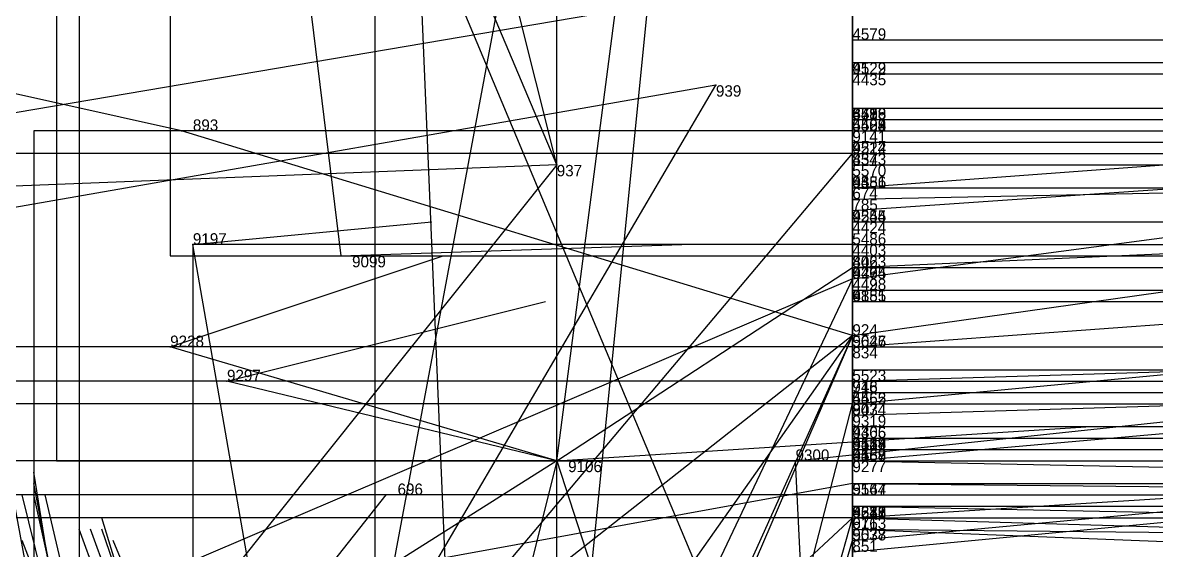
# Model space of a CAD drawing. Extents: x -0.07 to 1.1, y -0.07 to 1.1.
# Drawn here: x 0.927 to 1.0267, y 0.0921 to 0.1385 of the extents above; entities that cross this region are included whole.
import ezdxf

# ---------------------------------------------------------------- set-up
doc = ezdxf.new("R2010")
doc.units = 0
for name, color, linetype in [('Clients', 3, 'CONTINUOUS'), ('Facilities', 3, 'CONTINUOUS'), ('Facilities_lines', 3, 'CONTINUOUS'), ('Min_max_boxes', 1, 'CONTINUOUS'), ('Normals', 1, 'CONTINUOUS'), ('Source_points', 5, 'CONTINUOUS'), ('Text', 3, 'CONTINUOUS')]:
    doc.layers.add(name, color=color, linetype=linetype)

msp = doc.modelspace()

# ---------------------------------------------------------------- linework, layer by layer
at = {"layer": 'Clients', "color": 5}
for p in [(0.988, 0.133), (0.941, 0.129), (1, 0.127, 0.103), (1, 0.124, 0.046), (1, 0.122, 0.986), (0.942, 0.119, 1), (0.955, 0.118, 1), (1, 0.117, 0.982), (0.94, 0.11, 1), (1, 0.11, 0.94), (0.945, 0.107, 1), (1, 0.107, 0.054), (1, 0.105, 0.947), (1, 0.104, 0.066), (0.995, 0.1, 1), (1, 0.1, 0.984), (1, 0.1, 0.837), (0.959, 0.097), (1, 0.096, 0.118), (1, 0.095, 0.055), (1, 0.095, 0.369), (1, 0.095, 0.777), (1, 0.095, 0.94), (1, 0.094, 0.203), (1, 0.093, 0.952)]:
    msp.add_point(p, dxfattribs=at)
at = {"layer": 'Facilities', "color": 3}
for p in [(1, 0.137, 0.489), (1, 0.135, 0.761), (1, 0.134, 0.372), (1, 0.134, 0.267), (1, 0.131, 0.203), (1, 0.131, 0.173), (1, 0.131, 0.509), (1, 0.131, 0.58), (1, 0.13, 0.47), (1, 0.13, 0.342), (1, 0.13, 0.474), (1, 0.129, 0.452), (1, 0.129, 0.488), (1, 0.129, 0.644), (1, 0.128, 0.841), (1, 0.128, 0.764), (1, 0.127, 0.475), (1, 0.127, 0.433), (0.974, 0.126), (1, 0.126, 0.639), (1, 0.124, 0.196), (1, 0.124, 0.472), (1, 0.124, 0.6), (1, 0.123, 0.086), (1, 0.121, 0.328), (1, 0.121, 0.298), (1, 0.119, 0.258), (1, 0.119, 0.64), (1, 0.118, 0.323), (1, 0.117, 0.233), (1, 0.117, 0.373), (1, 0.117, 0.542), (1, 0.116, 0.023), (1, 0.115, 0.264), (1, 0.115, 0.417), (1, 0.115, 0.819), (1, 0.114, 0.233), (1, 0.114, 0.361), (1, 0.111, 0.01), (1, 0.11, 0.14), (1, 0.11, 0.58), (1, 0.108, 0.689), (1, 0.107, 0.109), (1, 0.106, 0.748), (1, 0.105, 0.473), (1, 0.103, 0.354), (1, 0.103, 0.898), (1, 0.103, 0.777), (1, 0.102, 0.881), (1, 0.101, 0.484), (1, 0.101, 0.336), (1, 0.101, 0.346), (1, 0.101, 0.636), (0.974, 0.1, 1), (1, 0.1, 0.558), (1, 0.098, 0.059), (1, 0.098, 0.751), (1, 0.097, 0.658), (1, 0.096, 0.415), (1, 0.095, 0.528), (1, 0.095, 0.719), (1, 0.094, 0.721)]:
    msp.add_point(p, dxfattribs=at)
at = {"layer": 'Facilities_lines', "color": 3}
for p, q in [((0.974, 0.1, 1), (1, 0.299, 0.977)), ((1, 0.253, 0.915), (1, 0.1, 0.837)), ((1, 0.116, 0.023), (1, 0.238, 0.024)), ((1, 0.073, 0.887), (1, 0.222, 0.945)), ((1, 0.058, 0.038), (1, 0.219, 0.047)), ((0.968, 0, 0.012), (0.959, 0.215)), ((1, 0.058, 0.038), (0.938, 0.206)), ((0.974, 0.126), (0.956, 0.198)), ((0.946, 0.192, 1), (0.955, 0.118, 1)), ((1, 0.116, 0.023), (1, 0.191, 0.044)), ((0.974, 0.126), (0.95, 0.183)), ((0.958, 0.082), (0.972, 0.157)), ((1, 0.146, 0.95), (1, 0.068, 0.844)), ((1, 0.146, 0.95), (1, 0.032, 0.898)), ((1, 0.146, 0.95), (1, 0.122, 0.986)), ((1, 0.146, 0.925), (1, 0.062, 0.969)), ((1, 0.146, 0.925), (1, 0.069, 0.909)), ((1, 0.146, 0.925), (1, 0.074, 0.814)), ((0.968, 0, 0.012), (0.982, 0.14)), ((0.958, 0.082), (0.988, 0.133)), ((1, 0.111, 0.01), (0.941, 0.129)), ((0.893, 0, 0.085), (1, 0.127, 0.103)), ((0.974, 0.126), (0.906, 0.041)), ((1, 0.058, 0.038), (1, 0.124, 0.046)), ((0.957, 0.033, 1), (0.942, 0.119, 1)), ((0.974, 0.1, 1), (1, 0.117, 0.982)), ((1, 0.116, 0.023), (0.89, 0.069)), ((1, 0.116, 0.023), (0.964, 0.04)), ((1, 0.116, 0.023), (1, 0.039, 0.141)), ((1, 0.111, 0.01), (0.928, 0.009)), ((1, 0.111, 0.01), (0.944, 0.067)), ((1, 0.111, 0.01), (0.95, 0, 0.024)), ((1, 0.111, 0.01), (0.981, 0.067)), ((1, 0.111, 0.01), (1, 0.053, 0.027)), ((1, 0.111, 0.01), (1, 0.027, 0.005)), ((1, 0.111, 0.01), (1, 0.019, 0.134)), ((0.974, 0.1, 1), (0.94, 0.11, 1)), ((1, 0.006, 0.973), (1, 0.11, 0.94)), ((0.974, 0.1, 1), (0.945, 0.107, 1)), ((1, 0.098, 0.059), (1, 0.107, 0.054)), ((0.973, 0, 0.99), (1, 0.105, 0.947)), ((1, 0.098, 0.059), (1, 0.104, 0.066)), ((0.974, 0.1, 1), (0.898, 0.052, 1)), ((0.974, 0.1, 1), (0.956, 0.028, 1)), ((0.974, 0.1, 1), (1, 0.02, 0.909)), ((1, 0, 0.993), (0.995, 0.1, 1)), ((1, 0, 0.993), (1, 0.1, 0.984)), ((1, 0.098, 0.059), (0.879, 0.076)), ((1, 0.098, 0.059), (1, 0.056, 0.223)), ((1, 0.098, 0.059), (1, 0.092, 0.058)), ((1, 0.098, 0.059), (1, 0.095, 0.055)), ((1, 0.098, 0.059), (1, 0.066, 0.194)), ((0.89, 0.01), (0.959, 0.097)), ((1, 0.084, 0.259), (1, 0.096, 0.118)), ((0.898, 0, 0.416), (1, 0.095, 0.369)), ((0.986, 0.045, 1), (1, 0.095, 0.94)), ((1, 0.09, 0.559), (1, 0.095, 0.777)), ((1, 0.078, 0.274), (1, 0.094, 0.203)), ((1, 0.094, 0.721), (1, 0.087, 0.757)), ((1, 0.094, 0.721), (1, 0.088, 0.711)), ((0.986, 0.045, 1), (1, 0.093, 0.952))]:
    msp.add_line(p, q, dxfattribs=at)
at = {"layer": 'Min_max_boxes', "color": 1}
for p, q in [((0.93, 0.334, 0.837), (0.93, 0.1, 0.837)), ((0.93, 0.334, 1), (0.93, 0.1, 1)), ((1, 0.1, 0.837), (1, 0.334, 0.837)), ((1, 0.1, 1), (1, 0.334, 1)), ((1, 0.02, 0.909), (1, 0.299, 0.909)), ((1, 0.02, 1), (1, 0.299, 1)), ((1, 0.039), (1, 0.238)), ((1, 0.039, 0.141), (1, 0.238, 0.141)), ((1, 0.028, 0.741), (1, 0.222, 0.741)), ((1, 0.222, 0.741), (1, 0.028, 0.741)), ((1, 0.028, 0.948), (1, 0.222, 0.948)), ((1, 0.222, 0.948), (1, 0.028, 0.948)), ((0.932, 0.219), (0.932, 0)), ((0.932, 0.219, 0.068), (0.932, 0, 0.068)), ((1, 0), (1, 0.219)), ((1, 0, 0.068), (1, 0.219, 0.068)), ((1, 0), (1, 0.215)), ((1, 0, 0.117), (1, 0.215, 0.117)), ((0.94, 0.205, 0.945), (0.94, 0.118, 0.945)), ((0.94, 0.205, 1), (0.94, 0.118, 1)), ((1, 0.118, 0.945), (1, 0.205, 0.945)), ((1, 0.118, 1), (1, 0.205, 1)), ((0.974, 0.041), (0.974, 0.198)), ((0.974, 0.041), (0.974, 0.198)), ((1, 0.032, 0.844), (1, 0.162, 0.844)), ((1, 0.162, 0.844), (1, 0.032, 0.844)), ((1, 0.032, 0.986), (1, 0.162, 0.986)), ((1, 0.162, 0.986), (1, 0.032, 0.986)), ((0.958, 0.157), (0.958, 0.013)), ((0.958, 0.157, 0.127), (0.958, 0.013, 0.127)), ((1, 0.013), (1, 0.157)), ((1, 0.013, 0.127), (1, 0.157, 0.127)), ((1, 0.062, 0.814), (1, 0.146, 0.814)), ((1, 0.146, 0.814), (1, 0.062, 0.814)), ((1, 0.062, 0.969), (1, 0.146, 0.969)), ((1, 0.146, 0.969), (1, 0.062, 0.969)), ((1, 0.129), (0.928, 0.129)), ((0.928, 0.129), (0.928, 0)), ((1, 0.129, 0.134), (0.928, 0.129, 0.134)), ((0.928, 0.129, 0.134), (0.928, 0, 0.134)), ((0.928, 0.129), (0.928, 0.129, 0.134)), ((1, 0), (1, 0.129)), ((1, 0, 0.134), (1, 0.129, 0.134)), ((1, 0.129), (1, 0.129, 0.134)), ((1, 0.127, 0.07), (0.85, 0.127, 0.07)), ((1, 0.127, 0.103), (0.85, 0.127, 0.103)), ((1, 0, 0.07), (1, 0.127, 0.07)), ((1, 0, 0.103), (1, 0.127, 0.103)), ((1, 0.127, 0.07), (1, 0.127, 0.103)), ((1, 0.119, 0.861), (0.942, 0.119, 0.861)), ((0.942, 0.119, 0.861), (0.942, 0.033, 0.861)), ((1, 0.119, 1), (0.942, 0.119, 1)), ((0.942, 0.119, 1), (0.942, 0.033, 1)), ((0.942, 0.119, 0.861), (0.942, 0.119, 1)), ((1, 0.033, 0.861), (1, 0.119, 0.861)), ((1, 0.033, 1), (1, 0.119, 1)), ((1, 0.119, 0.861), (1, 0.119, 1)), ((0.94, 0.118, 0.945), (1, 0.118, 0.945)), ((0.94, 0.118, 1), (1, 0.118, 1)), ((0.94, 0.118, 0.945), (0.94, 0.118, 1)), ((1, 0.118, 0.945), (1, 0.118, 1)), ((1, 0.11, 0.92), (0.816, 0.11, 0.92)), ((1, 0.11, 1), (0.816, 0.11, 1)), ((1, 0, 0.92), (1, 0.11, 0.92)), ((1, 0, 1), (1, 0.11, 1)), ((1, 0.11, 0.92), (1, 0.11, 1)), ((1, 0.107), (0.879, 0.107)), ((1, 0.107, 0.223), (0.879, 0.107, 0.223)), ((1, 0.056), (1, 0.107)), ((1, 0.056, 0.223), (1, 0.107, 0.223)), ((1, 0.107), (1, 0.107, 0.223)), ((1, 0.105, 0.879), (0.916, 0.105, 0.879)), ((1, 0.105, 1), (0.916, 0.105, 1)), ((1, 0, 0.879), (1, 0.105, 0.879)), ((1, 0, 1), (1, 0.105, 1)), ((1, 0.105, 0.879), (1, 0.105, 1)), ((1, 0.1, 0.841), (0.864, 0.1, 0.841)), ((1, 0.1, 1), (0.864, 0.1, 1)), ((0.93, 0.1, 0.837), (1, 0.1, 0.837)), ((0.93, 0.1, 1), (1, 0.1, 1)), ((0.93, 0.1, 0.837), (0.93, 0.1, 1)), ((1, 0, 0.841), (1, 0.1, 0.841)), ((1, 0, 1), (1, 0.1, 1)), ((1, 0.1, 0.841), (1, 0.1, 1)), ((1, 0.1, 0.837), (1, 0.1, 1)), ((1, 0.097), (0.767, 0.097)), ((1, 0.097, 0.054), (0.767, 0.097, 0.054)), ((1, 0), (1, 0.097)), ((1, 0, 0.054), (1, 0.097, 0.054)), ((1, 0.097), (1, 0.097, 0.054)), ((1, 0.084, 0.118), (1, 0.096, 0.118)), ((1, 0.096, 0.118), (1, 0.096, 0.118)), ((1, 0.096, 0.118), (1, 0.084, 0.118)), ((1, 0.084, 0.259), (1, 0.096, 0.259)), ((1, 0.096, 0.259), (1, 0.096, 0.259)), ((1, 0.096, 0.259), (1, 0.084, 0.259)), ((1, 0.096, 0.118), (1, 0.096, 0.259)), ((1, 0.096, 0.118), (1, 0.096, 0.259)), ((1, 0.095, 0.369), (0.898, 0.095, 0.369)), ((1, 0.095, 0.435), (0.898, 0.095, 0.435)), ((1, 0.095, 0.902), (0.908, 0.095, 0.902)), ((1, 0.095, 1), (0.908, 0.095, 1)), ((1, 0, 0.369), (1, 0.095, 0.369)), ((1, 0, 0.435), (1, 0.095, 0.435)), ((1, 0.095, 0.369), (1, 0.095, 0.435)), ((1, 0.09, 0.559), (1, 0.095, 0.559)), ((1, 0.095, 0.559), (1, 0.095, 0.559)), ((1, 0.095, 0.559), (1, 0.09, 0.559)), ((1, 0.09, 0.777), (1, 0.095, 0.777)), ((1, 0.095, 0.777), (1, 0.095, 0.777)), ((1, 0.095, 0.777), (1, 0.09, 0.777)), ((1, 0.095, 0.559), (1, 0.095, 0.777)), ((1, 0.095, 0.559), (1, 0.095, 0.777)), ((1, 0, 0.902), (1, 0.095, 0.902)), ((1, 0, 1), (1, 0.095, 1)), ((1, 0.095, 0.902), (1, 0.095, 1)), ((1, 0.078, 0.203), (1, 0.094, 0.203)), ((1, 0.094, 0.203), (1, 0.094, 0.203)), ((1, 0.094, 0.203), (1, 0.078, 0.203)), ((1, 0.078, 0.336), (1, 0.094, 0.336)), ((1, 0.094, 0.336), (1, 0.094, 0.336)), ((1, 0.094, 0.336), (1, 0.078, 0.336)), ((1, 0.094, 0.203), (1, 0.094, 0.336)), ((1, 0.094, 0.203), (1, 0.094, 0.336)), ((1, 0.087, 0.711), (1, 0.094, 0.711)), ((1, 0.094, 0.711), (1, 0.094, 0.711)), ((1, 0.094, 0.711), (1, 0.087, 0.711)), ((1, 0.087, 0.757), (1, 0.094, 0.757)), ((1, 0.094, 0.757), (1, 0.094, 0.757)), ((1, 0.094, 0.757), (1, 0.087, 0.757)), ((1, 0.094, 0.711), (1, 0.094, 0.757)), ((1, 0.094, 0.711), (1, 0.094, 0.757))]:
    msp.add_line(p, q, dxfattribs=at)
at = {"layer": 'Normals', "color": 1}
for p, q in [((0.982, 0.14), (0.917, 0.129, 0.075)), ((1, 0.137, 0.489), (1.1, 0.137, 0.489)), ((0.941, 0.129), (0.914, 0.135, 0.096)), ((1, 0.135, 0.761), (1.1, 0.135, 0.761)), ((1, 0.134, 0.372), (1.1, 0.134, 0.372)), ((1, 0.134, 0.267), (1.1, 0.134, 0.267)), ((0.988, 0.133), (0.919, 0.121, 0.072)), ((1, 0.131, 0.203), (1.1, 0.131, 0.203)), ((1, 0.124, 0.046), (1.096, 0.131, 0.019)), ((1, 0.131, 0.173), (1.1, 0.131, 0.173)), ((1, 0.131, 0.509), (1.1, 0.131, 0.509)), ((1, 0.131, 0.58), (1.1, 0.131, 0.58)), ((1, 0.13, 0.47), (1.1, 0.13, 0.47)), ((1, 0.13, 0.342), (1.1, 0.13, 0.342)), ((1, 0.13, 0.474), (1.1, 0.13, 0.474)), ((1, 0.129, 0.452), (1.1, 0.129, 0.452)), ((1, 0.129, 0.488), (1.1, 0.129, 0.488)), ((1, 0.129, 0.644), (1.1, 0.129, 0.644)), ((1, 0.116, 0.023), (1.091, 0.128, -0.017)), ((1, 0.128, 0.841), (1.1, 0.128, 0.841)), ((1, 0.128, 0.764), (1.1, 0.128, 0.764)), ((1, 0.122, 0.986), (1.087, 0.128, 1.034)), ((1, 0.127, 0.103), (1.1, 0.127, 0.103)), ((1, 0.127, 0.475), (1.1, 0.127, 0.475)), ((1, 0.127, 0.433), (1.1, 0.127, 0.433)), ((0.974, 0.126), (0.923, 0.124, 0.086)), ((1, 0.126, 0.639), (1.1, 0.126, 0.639)), ((1, 0.123, 0.086), (1.1, 0.125, 0.079)), ((1, 0.124, 0.196), (1.1, 0.124, 0.196)), ((1, 0.124, 0.472), (1.1, 0.124, 0.472)), ((1, 0.124, 0.6), (1.1, 0.124, 0.6)), ((1, 0.111, 0.01), (1.085, 0.123, -0.04)), ((0.942, 0.119, 1), (0.963, 0.121, 1.098)), ((1, 0.121, 0.328), (1.1, 0.121, 0.328)), ((1, 0.121, 0.298), (1.1, 0.121, 0.298)), ((1, 0.117, 0.982), (1.091, 0.121, 1.023)), ((0.955, 0.118, 1), (0.985, 0.119, 1.095)), ((1, 0.119, 0.258), (1.1, 0.119, 0.258)), ((1, 0.119, 0.64), (1.1, 0.119, 0.64)), ((0.94, 0.11, 1), (0.964, 0.118, 1.097)), ((1, 0.118, 0.323), (1.1, 0.118, 0.323)), ((1, 0.117, 0.233), (1.1, 0.117, 0.233)), ((1, 0.117, 0.373), (1.1, 0.117, 0.373)), ((1, 0.117, 0.542), (1.1, 0.117, 0.542)), ((1, 0.11, 0.94), (1.096, 0.117, 0.967)), ((1, 0.115, 0.264), (1.1, 0.115, 0.264)), ((1, 0.115, 0.417), (1.1, 0.115, 0.417)), ((1, 0.115, 0.819), (1.1, 0.115, 0.819)), ((0.945, 0.107, 1), (0.973, 0.114, 1.096)), ((1, 0.114, 0.233), (1.1, 0.114, 0.233)), ((1, 0.114, 0.361), (1.1, 0.114, 0.361)), ((1, 0.105, 0.947), (1.096, 0.114, 0.973)), ((1, 0.11, 0.14), (1.1, 0.11, 0.14)), ((1, 0.107, 0.054), (1.098, 0.11, 0.034)), ((1, 0.11, 0.58), (1.1, 0.11, 0.58)), ((1, 0.108, 0.689), (1.1, 0.108, 0.689)), ((1, 0.1, 0.984), (1.091, 0.108, 1.024)), ((0.995, 0.1, 1), (1.061, 0.107, 1.074)), ((1, 0.107, 0.109), (1.1, 0.107, 0.109)), ((1, 0.104, 0.066), (1.098, 0.107, 0.049)), ((1, 0.106, 0.748), (1.1, 0.106, 0.748)), ((1, 0.105, 0.473), (1.1, 0.105, 0.473)), ((0.974, 0.1, 1), (1.021, 0.103, 1.088)), ((1, 0.103, 0.354), (1.1, 0.103, 0.354)), ((1, 0.103, 0.898), (1.1, 0.103, 0.898)), ((1, 0.103, 0.777), (1.1, 0.103, 0.777)), ((1, 0.093, 0.952), (1.097, 0.102, 0.976)), ((1, 0.102, 0.881), (1.1, 0.102, 0.881)), ((1, 0.101, 0.484), (1.1, 0.101, 0.484)), ((1, 0.101, 0.336), (1.1, 0.101, 0.336)), ((1, 0.101, 0.346), (1.1, 0.101, 0.346)), ((1, 0.101, 0.636), (1.1, 0.101, 0.636)), ((1, 0.092, 0.966), (1.095, 0.101, 0.998)), ((1, 0.095, 0.94), (1.097, 0.101, 0.962)), ((1, 0.1, 0.558), (1.1, 0.1, 0.558)), ((1, 0.1, 0.837), (1.1, 0.098, 0.837)), ((0.944, 0, 0.317), (0.928, 0.099, 0.32)), ((0.944, 0, 0.14), (0.926, 0.098, 0.146)), ((0.947, 0, 0.313), (0.928, 0.098, 0.317)), ((1, 0.098, 0.059), (1.098, 0.097, 0.041)), ((1, 0.098, 0.751), (1.1, 0.098, 0.751)), ((0.959, 0.097), (0.917, 0.097, 0.09)), ((0.951, 0, 0.276), (0.927, 0.097, 0.282)), ((0.95, 0, 0.776), (0.928, 0.097, 0.776)), ((0.952, 0, 0.22), (0.929, 0.097, 0.221)), ((1, 0.097, 0.658), (1.1, 0.097, 0.658)), ((1, 0.096, 0.118), (1.1, 0.094, 0.117)), ((1, 0.096, 0.415), (1.1, 0.096, 0.415)), ((0.963, 0, 0.277), (0.934, 0.095, 0.283)), ((1, 0.095, 0.055), (1.098, 0.095, 0.037)), ((1, 0.095, 0.369), (1.1, 0.092, 0.37)), ((1, 0.095, 0.528), (1.1, 0.095, 0.528)), ((1, 0.095, 0.719), (1.1, 0.095, 0.719)), ((1, 0.095, 0.777), (1.1, 0.095, 0.777)), ((0.966, 0, 0.146), (0.932, 0.094, 0.156)), ((0.967, 0, 0.18), (0.933, 0.094, 0.175)), ((0.966, 0, 0.14), (0.934, 0.094, 0.149)), ((1, 0.094, 0.203), (1.1, 0.09, 0.204)), ((1, 0.094, 0.721), (1.1, 0.093, 0.721)), ((0.963, 0, 0.569), (0.927, 0.093, 0.558)), ((0.973, 0, 0.445), (0.935, 0.093, 0.442))]:
    msp.add_line(p, q, dxfattribs=at)
at = {"layer": 'Source_points', "color": 5}
for p in [(1, 0.137, 0.489), (1, 0.135, 0.761), (1, 0.134, 0.372), (1, 0.134, 0.267), (0.988, 0.133), (1, 0.131, 0.203), (1, 0.131, 0.173), (1, 0.131, 0.509), (1, 0.131, 0.58), (1, 0.13, 0.47), (1, 0.13, 0.342), (1, 0.13, 0.474), (0.941, 0.129), (1, 0.129, 0.452), (1, 0.129, 0.488), (1, 0.129, 0.644), (1, 0.128, 0.841), (1, 0.128, 0.764), (1, 0.127, 0.103), (1, 0.127, 0.475), (1, 0.127, 0.433), (0.974, 0.126), (1, 0.126, 0.639), (1, 0.124, 0.046), (1, 0.124, 0.196), (1, 0.124, 0.472), (1, 0.124, 0.6), (1, 0.123, 0.086), (1, 0.122, 0.986), (1, 0.121, 0.328), (1, 0.121, 0.298), (0.942, 0.119, 1), (1, 0.119, 0.258), (1, 0.119, 0.64), (0.955, 0.118, 1), (1, 0.118, 0.323), (1, 0.117, 0.233), (1, 0.117, 0.373), (1, 0.117, 0.542), (1, 0.117, 0.982), (1, 0.116, 0.023), (1, 0.115, 0.264), (1, 0.115, 0.417), (1, 0.115, 0.819), (1, 0.114, 0.233), (1, 0.114, 0.361), (1, 0.111, 0.01), (0.94, 0.11, 1), (1, 0.11, 0.14), (1, 0.11, 0.58), (1, 0.11, 0.94), (1, 0.108, 0.689), (0.945, 0.107, 1), (1, 0.107, 0.109), (1, 0.107, 0.054), (1, 0.106, 0.748), (1, 0.105, 0.473), (1, 0.105, 0.947), (1, 0.104, 0.066), (1, 0.103, 0.354), (1, 0.103, 0.898), (1, 0.103, 0.777), (1, 0.102, 0.881), (1, 0.101, 0.484), (1, 0.101, 0.336), (1, 0.101, 0.346), (1, 0.101, 0.636), (0.974, 0.1, 1), (0.995, 0.1, 1), (1, 0.1, 0.558), (1, 0.1, 0.984), (1, 0.1, 0.837), (1, 0.098, 0.059), (1, 0.098, 0.751), (0.959, 0.097), (1, 0.097, 0.658), (1, 0.096, 0.118), (1, 0.096, 0.415), (1, 0.095, 0.055), (1, 0.095, 0.369), (1, 0.095, 0.528), (1, 0.095, 0.719), (1, 0.095, 0.777), (1, 0.095, 0.94), (1, 0.094, 0.203), (1, 0.094, 0.721), (1, 0.093, 0.952)]:
    msp.add_point(p, dxfattribs=at)

# ---------------------------------------------------------------- texts
at = {"layer": 'Text', "color": 3}
for s, p in [('4579', (1, 0.137, 0.489)), ('4522', (1, 0.134, 0.267)), ('9129', (1, 0.134, 0.761)), ('4435', (1, 0.133, 0.372)), ('939', (0.988, 0.132)), ('4556', (1, 0.13, 0.342)), ('5479', (1, 0.13, 0.509)), ('5598', (1, 0.13, 0.58)), ('858', (1, 0.13, 0.173)), ('671', (1, 0.13, 0.203)), ('893', (0.942, 0.129)), ('4425', (1, 0.129, 0.47)), ('4529', (1, 0.129, 0.452)), ('4583', (1, 0.129, 0.488)), ('4584', (1, 0.129, 0.474)), ('5502', (1, 0.129, 0.644)), ('9141', (1, 0.128, 0.841)), ('4512', (1, 0.127, 0.475)), ('9224', (1, 0.127, 0.764)), ('4543', (1, 0.126, 0.433)), ('837', (1, 0.126, 0.103)), ('937', (0.974, 0.125)), ('5570', (1, 0.125, 0.639)), ('4481', (1, 0.124, 0.472)), ('5556', (1, 0.124, 0.6)), ('935', (1, 0.124, 0.196)), ('674', (1, 0.123, 0.046)), ('785', (1, 0.122, 0.086)), ('4544', (1, 0.121, 0.298)), ('9255', (1, 0.121, 0.986)), ('4424', (1, 0.12, 0.328)), ('9197', (0.942, 0.119, 1)), ('5486', (1, 0.119, 0.64)), ('4403', (1, 0.118, 0.258)), ('9099', (0.956, 0.117, 1)), ('4463', (1, 0.117, 0.323)), ('802', (1, 0.117, 0.233)), ('4474', (1, 0.116, 0.373)), ('5465', (1, 0.116, 0.542)), ('929', (1, 0.116, 0.023)), ('9274', (1, 0.116, 0.982)), ('4428', (1, 0.115, 0.264)), ('4498', (1, 0.115, 0.417)), ('4385', (1, 0.114, 0.361)), ('9181', (1, 0.114, 0.819)), ('685', (1, 0.114, 0.233)), ('924', (1, 0.111, 0.01)), ('9228', (0.94, 0.11, 1)), ('5627', (1, 0.11, 0.58)), ('9046', (1, 0.11, 0.94)), ('834', (1, 0.109, 0.14)), ('9297', (0.945, 0.107, 1)), ('5523', (1, 0.107, 0.689)), ('946', (1, 0.106, 0.054)), ('718', (1, 0.106, 0.109)), ('4455', (1, 0.105, 0.473)), ('5562', (1, 0.105, 0.748)), ('843', (1, 0.104, 0.066)), ('9074', (1, 0.104, 0.947)), ('9319', (1, 0.103, 0.777)), ('4466', (1, 0.102, 0.354)), ('9305', (1, 0.102, 0.898)), ('4459', (1, 0.101, 0.346)), ('4417', (1, 0.101, 0.484)), ('5524', (1, 0.101, 0.636)), ('9148', (1, 0.101, 0.881)), ('9300', (0.995, 0.1, 1)), ('4458', (1, 0.1, 0.336)), ('5567', (1, 0.1, 0.558)), ('9189', (1, 0.1, 0.984)), ('9106', (0.975, 0.099, 1)), ('9277', (1, 0.099, 0.837)), ('696', (0.96, 0.097)), ('5564', (1, 0.097, 0.658)), ('5547', (1, 0.097, 0.751)), ('914', (1, 0.097, 0.059)), ('4387', (1, 0.095, 0.369)), ('4388', (1, 0.095, 0.415)), ('5531', (1, 0.095, 0.528)), ('5626', (1, 0.095, 0.719)), ('867', (1, 0.095, 0.055)), ('961', (1, 0.095, 0.118)), ('9249', (1, 0.095, 0.94)), ('9113', (1, 0.094, 0.777)), ('676', (1, 0.094, 0.203)), ('5537', (1, 0.093, 0.721)), ('9078', (1, 0.093, 0.952)), ('851', (1, 0.092, 0.058))]:
    msp.add_text(s, height=0.001, dxfattribs=at).set_placement(p)

doc.saveas('drawing.dxf')
